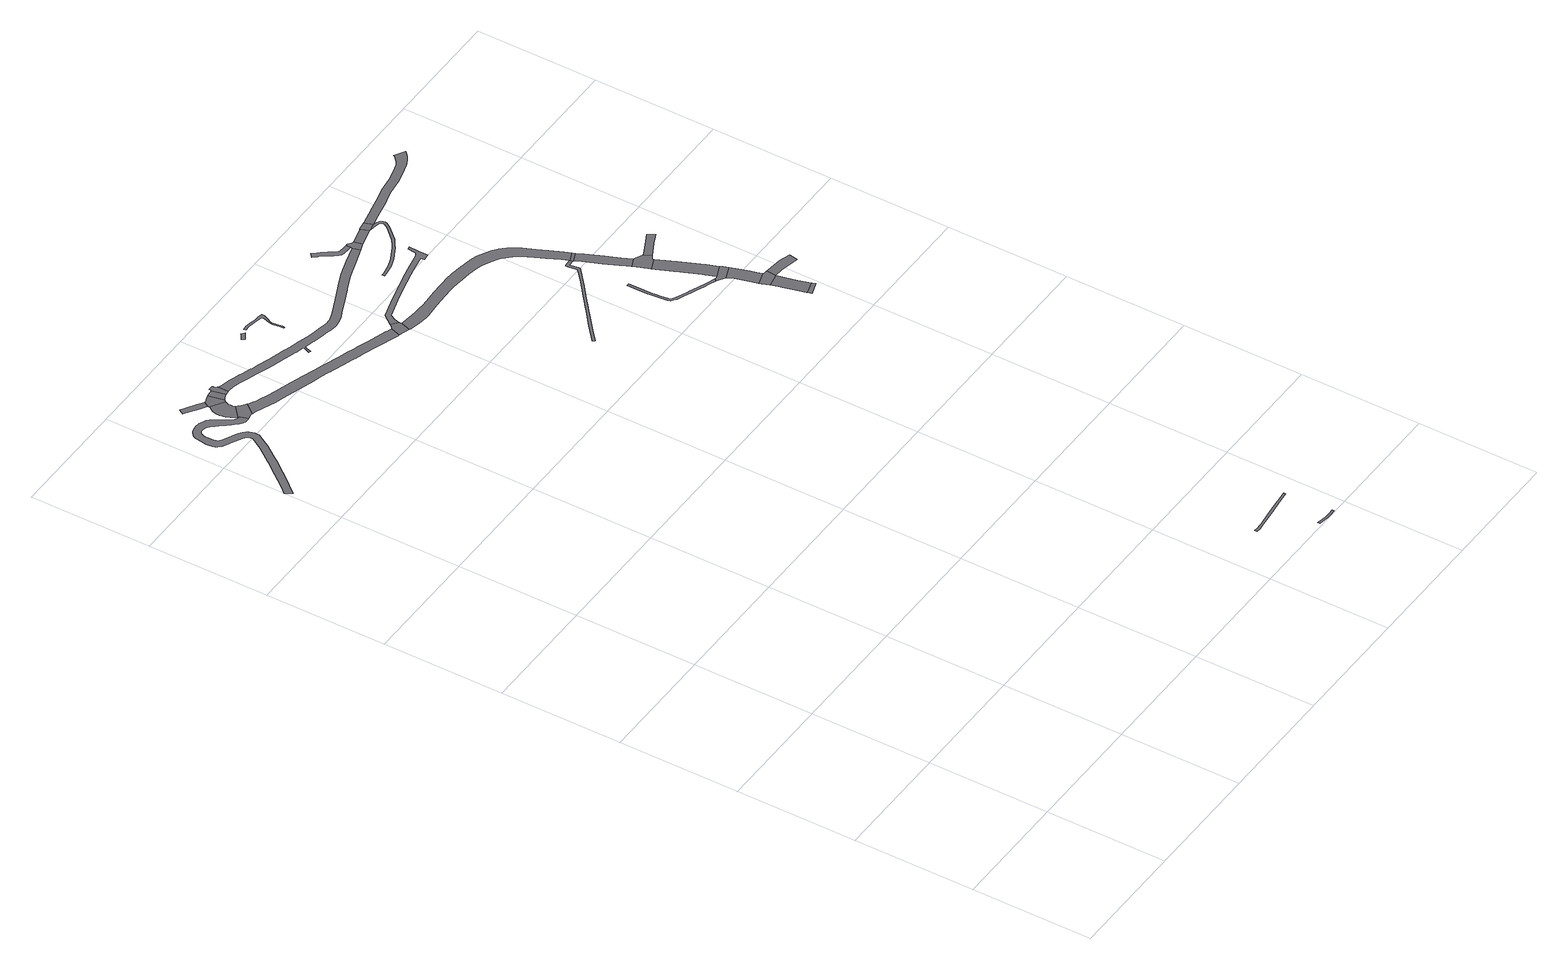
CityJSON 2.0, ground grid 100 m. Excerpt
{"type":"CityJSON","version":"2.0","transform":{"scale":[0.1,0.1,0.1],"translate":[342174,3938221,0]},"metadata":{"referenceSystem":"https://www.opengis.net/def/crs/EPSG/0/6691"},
"CityObjects":{
"road1":{"type":"Road","attributes":{"RoadStructureAttribute.sectionType":"1"},"geometry":[{"type":"MultiSurface","lod":"1","boundaries":[[[0,1,2,3,4,5,6,7,8,9,10,11,12,13,14,15,16,17,18,19,20,21,22,23,24,25,26,27,28,29,30,31,32,33,34,35,36,37,38,39,40,41,42,43,44,45,46,47,48,49,50,51,52,53,54,55,56,57,58,59,60,61,62,63,64,65,66,67,68,69,70,71,72,73,74,75,76,77,78,79,80,81,82,83,84,85,86,87,88,89,90]]]}]},
"road2":{"type":"Road","attributes":{"RoadStructureAttribute.sectionType":"1"},"geometry":[{"type":"MultiSurface","lod":"1","boundaries":[[[91,92,93,94,95,96,97,98]]]}]},
"road3":{"type":"Road","attributes":{"function":"3","RoadStructureAttribute.sectionType":"1"},"geometry":[{"type":"MultiSurface","lod":"1","boundaries":[[[99,100,101,102,103,104,105,106,107,108,109,110,111,112,113,114,115,116,117,118,119]]]}]},
"road4":{"type":"Road","geometry":[{"type":"MultiSurface","lod":"1","boundaries":[[[120,121,122,123,124,113,112,90,89,125,126,127,128,129,130]]]}]},
"road5":{"type":"Road","geometry":[{"type":"MultiSurface","lod":"1","boundaries":[[[131,119,118,132,133,134,135,136,137,138,91,98]]]}]},
"road6":{"type":"Road","attributes":{"function":"3","RoadStructureAttribute.sectionType":"1"},"geometry":[{"type":"MultiSurface","lod":"1","boundaries":[[[133,139,140,141,142,143,134]]]}]},
"road7":{"type":"Road","geometry":[{"type":"MultiSurface","lod":"1","boundaries":[[[144,145,146,147,148,142,141,149,150,151,152]]]}]},
"road8":{"type":"Road","attributes":{"function":"3","RoadStructureAttribute.sectionType":"1"},"geometry":[{"type":"MultiSurface","lod":"1","boundaries":[[[153,154,155,156,157,158,159,160,161,162,163,164,165,166,167,168,169,170,171,172,173,174,120,130,175,176,177,178,179,180,181,182,183,184,185,186,187,188,189,190,191,192,193,194,195,196,197,198,199]]]}]},
"road9":{"type":"Road","attributes":{"RoadStructureAttribute.sectionType":"1"},"geometry":[{"type":"MultiSurface","lod":"1","boundaries":[[[200,201,202,203,204,205,206,207,208]]]}]},
"road10":{"type":"Road","attributes":{"RoadStructureAttribute.sectionType":"1"},"geometry":[{"type":"MultiSurface","lod":"1","boundaries":[[[209,210,211,212,213,214,215,216,217,218,219,220,221,222,223,224]]]}]},
"road11":{"type":"Road","attributes":{"RoadStructureAttribute.sectionType":"1"},"geometry":[{"type":"MultiSurface","lod":"1","boundaries":[[[225,226,227,228,229,230,231,232,233,234,235,236,237,238,239,240,241,242,243,244,245,246,247,248,249,250,251,252,253,254,255,256,257,258,259,260,261,262,263]]]}]},
"road12":{"type":"Road","attributes":{"RoadStructureAttribute.sectionType":"1"},"geometry":[{"type":"MultiSurface","lod":"1","boundaries":[[[264,265,266,267,268,269,270,271,272,273,274,275,276,277]]]}]},
"road13":{"type":"Road","geometry":[{"type":"MultiSurface","lod":"1","boundaries":[[[151,278,279,280,281,282,283,284,285,286,287,288,289,290,291,292,293,294,295,296,297,298,299,300,301,302,303,304,305,306,307,308,309,310,311,312,313,314,315,316,317,318,319,320,321,322,323,324,325,326,327,328,329,330,331,332,333,334,335,336,337,338,339,340,341,342,343,344,345,346,347,348,349,350,351,352,353,354,355,356,357,358,359,360,361,362,363,152]]]}]},
"road14":{"type":"Road","geometry":[{"type":"MultiSurface","lod":"1","boundaries":[[[364,365,199,198,366,367,368,369]]]}]},
"road15":{"type":"Road","attributes":{"RoadStructureAttribute.sectionType":"1"},"geometry":[{"type":"MultiSurface","lod":"1","boundaries":[[[370,371,372,373,374,375,376,377,378,379,380,381,382,383,384,385,386,387,388,389,390,391,392,393,394,395,396,397,364,369]]]}]},
"road16":{"type":"Road","attributes":{"function":"3","RoadStructureAttribute.sectionType":"1"},"geometry":[{"type":"MultiSurface","lod":"1","boundaries":[[[398,399,400,401,402,403,404,405,406,407,408,409,410,411,412,413,414,415,416,417,418,419,420,421,422,423,424,425,368,367,426,427,428,429,430,431,432,433,434,435,436,437,438,439,440,441,442,443,444,445,446,447,448,449,450,451,452]]]}]},
"road17":{"type":"Road","attributes":{"RoadStructureAttribute.sectionType":"1"},"geometry":[{"type":"MultiSurface","lod":"1","boundaries":[[[452,453,454,455,456,457,458,459,460,461,462,463,464,465,466,467,468,469,470,471,472,473,474,475,476,477,478,479,480,481,482,483,484,485]]]}]},
"road18":{"type":"Road","attributes":{"RoadStructureAttribute.sectionType":"1"},"geometry":[{"type":"MultiSurface","lod":"1","boundaries":[[[486,487,488,489,490,491,492,493,494,495,496,497,498,499,500,501,502,503,504,505,506,507,508,509,510,511,512]]]}]},
"road19":{"type":"Road","geometry":[{"type":"MultiSurface","lod":"1","boundaries":[[[513,514,515,516,517,500,499,518,325,324]]]}]},
"road20":{"type":"Road","attributes":{"RoadStructureAttribute.sectionType":"1"},"geometry":[{"type":"MultiSurface","lod":"1","boundaries":[[[519,520,521,522,523,524,525,526,527,528,529,530,531,532,533,534,535,536,537,538,539,540,541,542,543,544,545,546,547,548,549,550,551,552,553,554]]]}]},
"road21":{"type":"Road","attributes":{"function":"3","RoadStructureAttribute.sectionType":"1"},"geometry":[{"type":"MultiSurface","lod":"1","boundaries":[[[555,514,513,556,557,558]]]}]},
"road22":{"type":"Road","geometry":[{"type":"MultiSurface","lod":"1","boundaries":[[[559,555,558,560,554,553,561,562]]]}]},
"road23":{"type":"Road","attributes":{"RoadStructureAttribute.sectionType":"1"},"geometry":[{"type":"MultiSurface","lod":"1","boundaries":[[[563,564,565,566,567,568,569,570,571,572,573,574,575,576,577,578,579,580,581,582,583,584,585,586,587,588,589,590,591,592,593,594,595]]]}]},
"road24":{"type":"Road","geometry":[{"type":"MultiSurface","lod":"1","boundaries":[[[485,596,597,398,452]]]}]},
"road25":{"type":"Road","attributes":{"function":"3","RoadStructureAttribute.sectionType":"1"},"geometry":[{"type":"MultiSurface","lod":"1","boundaries":[[[598,599,600,601,602,603,604,605,606,597,596]]]}]},
"road26":{"type":"Road","geometry":[{"type":"MultiSurface","lod":"1","boundaries":[[[607,608,609,610,611,603,602,612,613,614]]]}]},
"road27":{"type":"Road","attributes":{"function":"3","RoadStructureAttribute.sectionType":"1"},"geometry":[{"type":"MultiSurface","lod":"1","boundaries":[[[615,616,617,618,619,620,621,622,623,624,625,607,614]]]}]},
"road28":{"type":"Road","geometry":[{"type":"MultiSurface","lod":"1","boundaries":[[[626,622,621,627,628,595,594,629,630]]]}]},
"road29":{"type":"Road","geometry":[{"type":"MultiSurface","lod":"1","boundaries":[[[631,632,633,634,635,636]]]}]},
"road30":{"type":"Road","attributes":{"function":"3","RoadStructureAttribute.sectionType":"1"},"geometry":[{"type":"MultiSurface","lod":"1","boundaries":[[[629,637,638,639,640,641,642,643,630]]]}]},
"road31":{"type":"Road","geometry":[{"type":"MultiSurface","lod":"1","boundaries":[[[644,645,640,639,646,647,648]]]}]},
"road32":{"type":"Road","attributes":{"RoadStructureAttribute.sectionType":"1"},"geometry":[{"type":"MultiSurface","lod":"1","boundaries":[[[647,649,650,651,652,631,636,653,654,648,655,656,657,658,659,644,648]]]}]},
"road33":{"type":"Road","attributes":{"RoadStructureAttribute.sectionType":"1"},"geometry":[{"type":"MultiSurface","lod":"1","boundaries":[[[660,661,662,663,664,665,666,611,610]]]}]},
"road34":{"type":"Road","attributes":{"function":"3","RoadStructureAttribute.sectionType":"1"},"geometry":[{"type":"MultiSurface","lod":"1","boundaries":[[[667,668,669,670,671,672,673,674,675,676,677,678,679,680,681,682,683,562,561,684,685,686,687,688,689,690,691,692,693,694,695,696,697,698]]]}]}
},
"vertices":[
[525,7202,0],[506,7209,0],[486,7226,0],[456,7266,0],[439,7293,0],[428,7312,0],[394,7367,0],[378,7383,0],[353,7396,0],[322,7408,0],[281,7413,0],[247,7410,0],[222,7401,0],[191,7377,0],[181,7363,0],[172,7343,0],[169,7325,0],[165,7303,0],[161,7271,0],[158,7245,0],[159,7223,0],[163,7194,0],[168,7174,0],[178,7160,0],[201,7138,0],[228,7122,0],[281,7095,0],[334,7069,0],[353,7060,0],[366,7050,0],[374,7041,0],[381,7033,0],[385,7024,0],[388,7012,0],[388,6999,0],[386,6991,0],[329,6896,0],[236,6773,0],[225,6757,0],[145,6655,0],[58,6547,0],[5,6485,0],[41,6434,0],[98,6501,0],[104,6508,0],[192,6618,0],[273,6721,0],[297,6753,0],[379,6863,0],[440,6963,0],[443,6971,0],[447,6979,0],[449,6999,0],[447,7016,0],[441,7036,0],[434,7057,0],[423,7075,0],[407,7094,0],[385,7111,0],[361,7123,0],[308,7148,0],[261,7173,0],[246,7184,0],[235,7197,0],[230,7212,0],[226,7228,0],[224,7249,0],[223,7270,0],[224,7296,0],[229,7318,0],[230,7322,0],[237,7337,0],[251,7347,0],[260,7351,0],[278,7352,0],[298,7348,0],[317,7337,0],[333,7325,0],[351,7304,0],[355,7299,0],[374,7275,0],[408,7233,0],[431,7208,0],[446,7190,0],[474,7164,0],[497,7145,0],[516,7135,0],[534,7134,0],[550,7135,0],[557,7137,0],[538,7200,0],
[538,7499,0],[488,7532,0],[415,7579,0],[372,7606,0],[346,7563,0],[389,7537,0],[461,7490,0],[509,7457,0],
[509,7431,0],[498,7417,0],[486,7396,0],[478,7374,0],[474,7351,0],[476,7333,0],[476,7329,0],[480,7302,0],[484,7288,0],[487,7280,0],[499,7253,0],[509,7235,0],[521,7219,0],[529,7211,0],[619,7290,0],[610,7309,0],[609,7329,0],[610,7345,0],[615,7362,0],[623,7374,0],[515,7444,0],
[685,7232,0],[678,7238,0],[651,7257,0],[636,7270,0],[632,7274,0],[567,7140,0],[583,7144,0],[587,7144,0],[597,7145,0],[611,7144,0],[617,7143,0],
[513,7454,0],[624,7375,0],[638,7391,0],[610,7517,0],[597,7514,0],[566,7504,0],[543,7495,0],[542,7496,0],
[653,7401,0],[674,7410,0],[693,7415,0],[666,7526,0],[626,7521,0],
[717,7522,0],[714,7540,0],[714,7547,0],[677,7547,0],[674,7533,0],[694,7415,0],[718,7419,0],[729,7419,0],[728,7510,0],
[1909,6800,0],[1892,6805,0],[1886,6808,0],[1727,6860,0],[1640,6893,0],[1605,6904,0],[1550,6922,0],[1474,6948,0],[1337,6994,0],[1325,6998,0],[1323,6999,0],[1258,7021,0],[1153,7057,0],[1152,7057,0],[1054,7088,0],[979,7112,0],[908,7134,0],[842,7156,0],[790,7176,0],[749,7192,0],[727,7204,0],[703,7219,0],[652,7132,0],[695,7115,0],[715,7108,0],[757,7091,0],[811,7070,0],[880,7047,0],[1027,7001,0],[1107,6976,0],[1124,6970,0],[1172,6956,0],[1230,6939,0],[1280,6921,0],[1309,6912,0],[1322,6907,0],[1324,6906,0],[1432,6870,0],[1446,6866,0],[1503,6846,0],[1522,6839,0],[1579,6821,0],[1609,6811,0],[1698,6778,0],[1893,6713,0],[1905,6709,0],[1934,6791,0],
[1296,7669,0],[1280,7658,0],[1274,7654,0],[1257,7644,0],[1274,7619,0],[1290,7629,0],[1311,7643,0],[1331,7654,0],[1307,7677,0],
[3805,417,0],[3723,408,0],[3655,400,0],[3606,394,0],[3477,379,0],[3451,377,0],[3426,375,0],[3390,376,0],[3390,356,0],[3427,355,0],[3478,360,0],[3608,374,0],[3708,386,0],[3725,388,0],[3848,402,0],[3847,422,0],
[1363,7667,0],[1400,7670,0],[1414,7670,0],[1437,7665,0],[1463,7660,0],[1493,7653,0],[1524,7648,0],[1531,7646,0],[1538,7640,0],[1537,7630,0],[1534,7606,0],[1526,7586,0],[1521,7578,0],[1516,7556,0],[1516,7538,0],[1522,7502,0],[1526,7473,0],[1526,7463,0],[1525,7451,0],[1529,7450,0],[1535,7450,0],[1536,7462,0],[1536,7473,0],[1532,7504,0],[1526,7539,0],[1526,7555,0],[1531,7574,0],[1535,7581,0],[1546,7598,0],[1560,7627,0],[1564,7643,0],[1568,7664,0],[1528,7668,0],[1497,7673,0],[1467,7679,0],[1441,7685,0],[1416,7689,0],[1400,7691,0],[1361,7687,0],
[3827,26,0],[3790,27,0],[3753,35,0],[3738,37,0],[3722,40,0],[3709,42,0],[3706,23,0],[3738,18,0],[3750,16,0],[3757,15,0],[3787,9,0],[3824,8,0],[3878,9,0],[3877,29,0],
[743,7419,0],[781,7416,0],[800,7412,0],[818,7407,0],[820,7406,0],[849,7398,0],[876,7389,0],[927,7371,0],[948,7364,0],[957,7361,0],[997,7347,0],[1041,7332,0],[1074,7321,0],[1150,7296,0],[1158,7294,0],[1196,7282,0],[1240,7269,0],[1261,7262,0],[1326,7243,0],[1328,7243,0],[1350,7236,0],[1415,7217,0],[1418,7214,0],[1413,7198,0],[1396,7156,0],[1411,7150,0],[1427,7192,0],[1434,7212,0],[1517,7190,0],[1519,7190,0],[1595,7173,0],[1657,7160,0],[1686,7152,0],[1747,7146,0],[1780,7150,0],[1830,7161,0],[1856,7172,0],[1912,7197,0],[2009,7238,0],[2118,7287,0],[2127,7291,0],[2151,7302,0],[2252,7344,0],[2308,7365,0],[2346,7377,0],[2399,7394,0],[2540,7440,0],[2521,7500,0],[2377,7459,0],[2325,7444,0],[2285,7431,0],[2244,7416,0],[2227,7409,0],[2123,7367,0],[1981,7302,0],[1850,7246,0],[1832,7239,0],[1776,7219,0],[1755,7217,0],[1739,7217,0],[1717,7219,0],[1672,7229,0],[1610,7241,0],[1534,7258,0],[1460,7277,0],[1370,7303,0],[1329,7315,0],[1327,7316,0],[1281,7330,0],[1264,7335,0],[1215,7349,0],[1185,7357,0],[1169,7362,0],[1096,7387,0],[1073,7395,0],[1036,7407,0],[1020,7413,0],[951,7437,0],[923,7447,0],[899,7456,0],[869,7465,0],[840,7473,0],[819,7480,0],[789,7487,0],[759,7494,0],[742,7500,0],
[1965,6825,0],[1947,6802,0],[1906,6709,0],[1993,6679,0],[2021,6763,0],[2018,6783,0],
[2018,6784,0],[2030,6827,0],[2052,6871,0],[2215,6920,0],[2418,6970,0],[2504,6989,0],[2589,7008,0],[2691,7024,0],[2696,6992,0],[2748,7001,0],[2750,7077,0],[2750,7088,0],[2750,7095,0],[2754,7160,0],[2744,7158,0],[2728,7156,0],[2725,7096,0],[2723,7086,0],[2715,7081,0],[2709,7076,0],[2705,7075,0],[2696,7072,0],[2582,7047,0],[2449,7018,0],[2409,7009,0],[2205,6959,0],[2031,6907,0],[2024,6898,0],
[3322,6140,0],[3300,6194,0],[3256,6296,0],[3218,6378,0],[3175,6471,0],[3171,6477,0],[3164,6489,0],[3145,6525,0],[3121,6561,0],[3100,6585,0],[3077,6606,0],[3070,6613,0],[3038,6638,0],[2989,6666,0],[2929,6695,0],[2880,6712,0],[2825,6724,0],[2746,6736,0],[2673,6744,0],[2600,6748,0],[2559,6748,0],[2517,6748,0],[2430,6747,0],[2317,6741,0],[2267,6741,0],[2231,6741,0],[2176,6744,0],[2074,6755,0],[2006,6675,0],[2072,6657,0],[2165,6646,0],[2205,6646,0],[2228,6646,0],[2319,6651,0],[2433,6657,0],[2518,6658,0],[2557,6658,0],[2595,6655,0],[2660,6648,0],[2734,6638,0],[2806,6626,0],[2855,6612,0],[2889,6598,0],[2937,6573,0],[2977,6551,0],[2999,6533,0],[3025,6511,0],[3039,6496,0],[3059,6475,0],[3081,6447,0],[3094,6431,0],[3138,6340,0],[3174,6261,0],[3221,6161,0],[3245,6108,0],
[3201,6105,0],[3181,6102,0],[3179,6099,0],[3181,6066,0],[3186,6013,0],[3187,6005,0],[3186,6001,0],[3170,5987,0],[3088,5916,0],[3041,5878,0],[2969,5819,0],[2860,5729,0],[2843,5715,0],[2818,5694,0],[2719,5612,0],[2684,5582,0],[2591,5504,0],[2600,5484,0],[2689,5561,0],[2732,5597,0],[2836,5683,0],[2855,5700,0],[2879,5719,0],[2982,5804,0],[3063,5870,0],[3101,5901,0],[3196,5983,0],[3204,5990,0],[3210,5995,0],[3211,6014,0],[3202,6072,0],[3203,6080,0],[3247,6083,0],
[2283,7693,0],[2300,7673,0],[2312,7659,0],[2316,7654,0],[2339,7627,0],[2362,7599,0],[2383,7567,0],[2404,7541,0],[2421,7527,0],[2443,7519,0],[2461,7516,0],[2485,7515,0],[2509,7514,0],[2524,7514,0],[2524,7554,0],[2512,7554,0],[2487,7555,0],[2465,7556,0],[2453,7558,0],[2441,7562,0],[2432,7570,0],[2415,7590,0],[2394,7622,0],[2370,7652,0],[2361,7664,0],[2342,7685,0],[2313,7720,0],
[2603,7460,0],[2586,7527,0],[2573,7530,0],[2544,7553,0],[2536,7554,0],[2524,7507,0],
[2815,7486,0],[2828,7483,0],[2845,7479,0],[2859,7472,0],[2865,7463,0],[2867,7451,0],[2866,7442,0],[2841,7405,0],[2751,7307,0],[2709,7278,0],[2679,7258,0],[2576,7205,0],[2571,7204,0],[2497,7178,0],[2411,7161,0],[2391,7160,0],[2392,7140,0],[2414,7142,0],[2503,7158,0],[2553,7176,0],[2584,7187,0],[2689,7240,0],[2718,7261,0],[2746,7279,0],[2758,7287,0],[2764,7291,0],[2857,7392,0],[2886,7435,0],[2888,7452,0],[2884,7471,0],[2872,7488,0],[2858,7495,0],[2852,7498,0],[2824,7506,0],[2819,7507,0],[2763,7496,0],
[2724,7561,0],[2633,7467,0],[2713,7488,0],[2755,7497,0],
[2731,7567,0],[2762,7497,0],[2822,7510,0],[2799,7576,0],
[3564,5142,0],[3489,5173,0],[3423,5200,0],[3402,5209,0],[3365,5225,0],[3310,5249,0],[3292,5262,0],[3278,5274,0],[3272,5287,0],[3266,5355,0],[3262,5387,0],[3257,5427,0],[3256,5436,0],[3256,5515,0],[3256,5613,0],[3236,5613,0],[3236,5526,0],[3236,5440,0],[3236,5435,0],[3246,5352,0],[3252,5281,0],[3261,5261,0],[3279,5246,0],[3300,5231,0],[3360,5206,0],[3415,5181,0],[3428,5176,0],[3471,5159,0],[3482,5155,0],[3526,5136,0],[3557,5123,0],[3621,5099,0],[3630,5119,0],
[3256,6084,0],[3332,6116,0],
[3283,6025,0],[3342,5887,0],[3391,5777,0],[3396,5764,0],[3428,5696,0],[3502,5730,0],[3462,5812,0],[3416,5924,0],[3356,6060,0],
[3575,5604,0],[3574,5613,0],[3574,5617,0],[3608,5636,0],[3578,5693,0],[3430,5689,0],[3473,5586,0],[3481,5566,0],
[3545,5409,0],[3551,5395,0],[3561,5370,0],[3572,5343,0],[3625,5220,0],[3632,5200,0],[3660,5123,0],[3766,5166,0],[3729,5259,0],[3727,5262,0],[3646,5454,0],
[3775,5143,0],[3650,5117,0],[3645,5116,0],[3684,5061,0],[3790,5103,0],
[3864,4477,0],[3874,4445,0],[3975,4477,0],[3976,4478,0],[3978,4480,0],[3964,4508,0],
[3710,5001,0],[3747,4873,0],[3760,4829,0],[3867,4861,0],[3853,4906,0],[3840,4953,0],[3816,5036,0],
[3904,4850,0],[3873,4853,0],[3767,4808,0],[3792,4748,0],[3896,4770,0],
[3808,4686,0],[3816,4657,0],[3834,4585,0],[3862,4483,0],[3963,4510,0],[3936,4612,0],[3970,4766,0],[4128,4732,0],[4141,4804,0],[4052,4832,0],[3920,4849,0],
[3679,5673,0],[3723,5697,0],[3764,5715,0],[3815,5738,0],[3781,5791,0],[3712,5757,0],[3594,5701,0],
[3537,7787,0],[3529,7775,0],[3514,7760,0],[3491,7737,0],[3476,7727,0],[3455,7716,0],[3420,7705,0],[3384,7695,0],[3357,7688,0],[3295,7676,0],[3171,7659,0],[3074,7635,0],[3051,7630,0],[2969,7613,0],[2896,7597,0],[2819,7580,0],[2803,7577,0],[2845,7514,0],[2912,7528,0],[2983,7544,0],[3066,7561,0],[3121,7575,0],[3184,7590,0],[3307,7607,0],[3372,7620,0],[3440,7638,0],[3486,7649,0],[3513,7661,0],[3540,7677,0],[3576,7700,0],[3605,7725,0],[3617,7738,0]
]}
